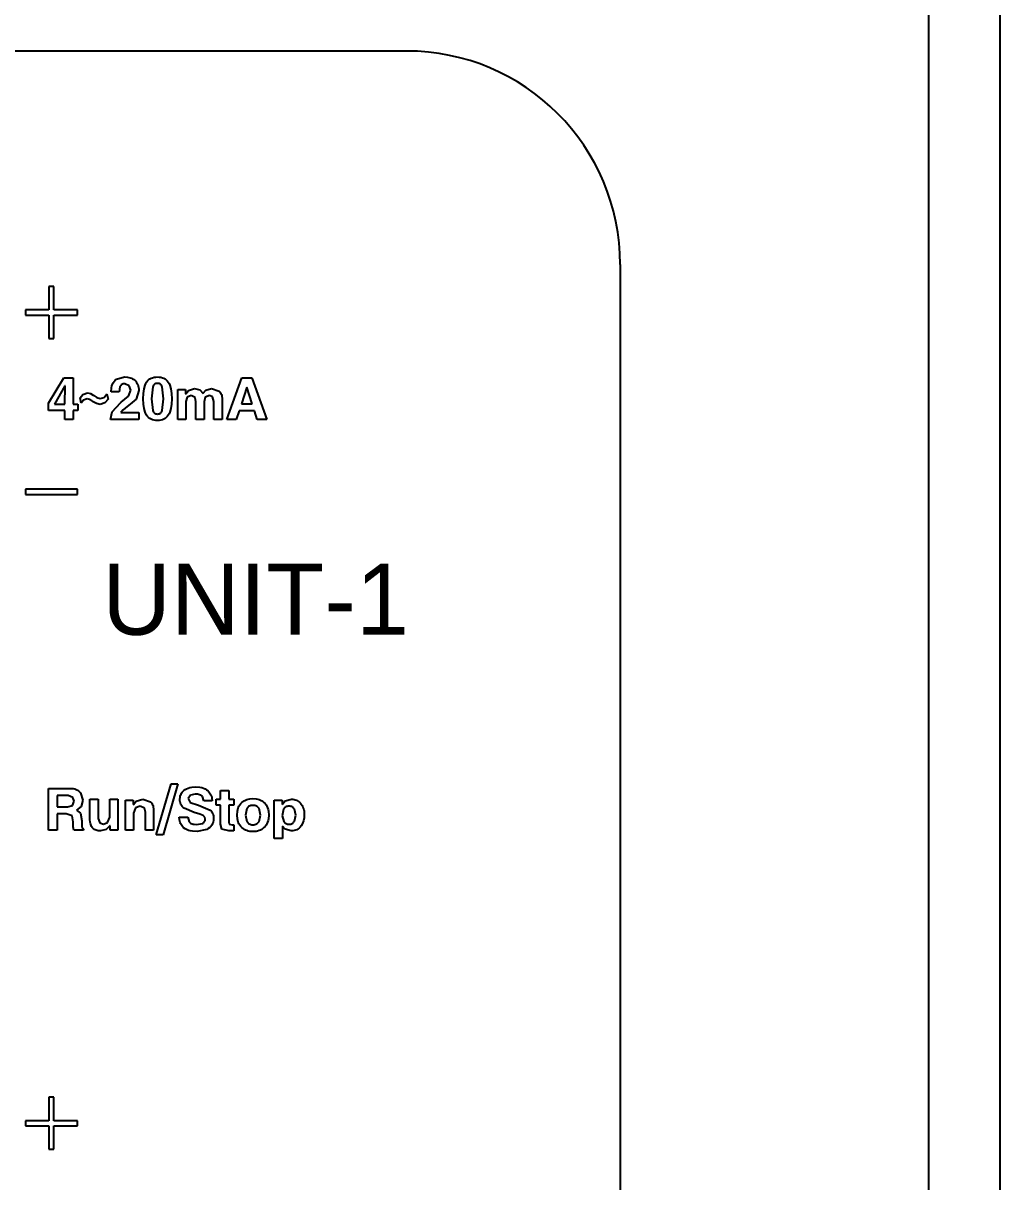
# Model space of a CAD drawing. Header units: millimetres. Extents: x 509 to 2635, y 363 to 1089.
# Drawn here: x 689.03 to 709.6, y 692.11 to 716.53 of the extents above; entities that cross this region are included whole.
import ezdxf

# ---------------------------------------------------------------- set-up
doc = ezdxf.new("R2010")
doc.units = ezdxf.units.MM

msp = doc.modelspace()

# ---------------------------------------------------------------- linework, layer by layer
for p, q in [((708.105, 734.939), (708.105, 636.939)), ((709.605, 734.939), (709.605, 636.939)), ((701.605, 711.439), (701.605, 650.439)), ((689.674, 710.977), (689.565, 710.977)), ((689.565, 710.977), (689.565, 710.485)), ((689.674, 710.485), (689.674, 710.977)), ((689.565, 710.485), (689.072, 710.485)), ((689.072, 710.485), (689.072, 710.375)), ((690.167, 710.485), (689.674, 710.485)), ((690.167, 710.375), (690.167, 710.485)), ((689.072, 710.375), (689.565, 710.375)), ((689.565, 710.375), (689.565, 709.882)), ((689.674, 710.375), (690.167, 710.375)), ((689.674, 709.882), (689.674, 710.375)), ((689.565, 709.882), (689.674, 709.882)), ((689.562, 708.517), (689.883, 709.054)), ((689.883, 709.054), (690.078, 709.054)), ((690.078, 709.054), (690.078, 708.501)), ((690.922, 708.95), (690.942, 708.978)), ((690.942, 708.978), (690.965, 709.003)), ((690.965, 709.003), (690.991, 709.024)), ((690.991, 709.024), (691.164, 709.073)), ((691.164, 709.073), (691.226, 709.068)), ((691.226, 709.068), (691.254, 709.063)), ((691.254, 709.063), (691.282, 709.055)), ((691.282, 709.055), (691.308, 709.045)), ((691.308, 709.045), (691.332, 709.032)), ((691.332, 709.032), (691.355, 709.018)), ((691.355, 709.018), (691.376, 709.001)), ((691.376, 709.001), (691.397, 708.981)), ((691.397, 708.981), (691.414, 708.958)), ((691.414, 708.958), (691.43, 708.934)), ((691.609, 708.932), (691.626, 708.961)), ((691.626, 708.961), (691.646, 708.987)), ((691.646, 708.987), (691.669, 709.01)), ((691.669, 709.01), (691.693, 709.029)), ((691.693, 709.029), (691.721, 709.044)), ((691.721, 709.044), (691.751, 709.056)), ((691.751, 709.056), (691.783, 709.065)), ((691.783, 709.065), (691.818, 709.07)), ((691.818, 709.07), (691.855, 709.072)), ((691.855, 709.072), (691.893, 709.07)), ((691.893, 709.07), (691.927, 709.065)), ((691.927, 709.065), (691.96, 709.056)), ((691.96, 709.056), (691.989, 709.044)), ((691.989, 709.044), (692.017, 709.029)), ((692.017, 709.029), (692.041, 709.01)), ((692.041, 709.01), (692.063, 708.987)), ((692.063, 708.987), (692.083, 708.961)), ((692.083, 708.961), (692.1, 708.932)), ((693.32, 708.172), (693.634, 709.054)), ((693.634, 709.054), (693.847, 709.054)), ((693.847, 709.054), (694.157, 708.172)), ((689.904, 708.881), (689.689, 708.501)), ((689.908, 708.881), (689.904, 708.881)), ((689.907, 708.501), (689.908, 708.881)), ((690.283, 708.703), (690.381, 708.735)), ((690.381, 708.735), (690.443, 708.72)), ((690.443, 708.72), (690.501, 708.689)), ((690.732, 708.642), (690.79, 708.716)), ((690.79, 708.716), (690.815, 708.6)), ((690.878, 708.755), (690.885, 708.844)), ((691.045, 708.755), (690.878, 708.755)), ((690.885, 708.844), (690.894, 708.882)), ((690.894, 708.882), (690.907, 708.918)), ((690.907, 708.918), (690.922, 708.95)), ((691.063, 708.866), (691.045, 708.755)), ((691.071, 708.88), (691.063, 708.866)), ((691.081, 708.893), (691.071, 708.88)), ((691.092, 708.904), (691.081, 708.893)), ((691.105, 708.912), (691.092, 708.904)), ((691.119, 708.919), (691.105, 708.912)), ((691.135, 708.924), (691.119, 708.919)), ((691.152, 708.927), (691.135, 708.924)), ((691.171, 708.928), (691.152, 708.927)), ((691.262, 708.886), (691.171, 708.928)), ((691.244, 708.67), (691.291, 708.794)), ((691.291, 708.794), (691.262, 708.886)), ((691.464, 708.788), (691.404, 708.606)), ((691.43, 708.934), (691.442, 708.909)), ((691.442, 708.909), (691.451, 708.881)), ((691.451, 708.881), (691.458, 708.852)), ((691.458, 708.852), (691.462, 708.821)), ((691.462, 708.821), (691.464, 708.788)), ((691.553, 708.611), (691.558, 708.723)), ((691.558, 708.723), (691.572, 708.818)), ((691.572, 708.818), (691.594, 708.898)), ((691.594, 708.898), (691.609, 708.932)), ((691.756, 708.863), (691.731, 708.611)), ((691.764, 708.88), (691.756, 708.863)), ((691.772, 708.895), (691.764, 708.88)), ((691.782, 708.907), (691.772, 708.895)), ((691.794, 708.917), (691.782, 708.907)), ((691.8, 708.922), (691.794, 708.917)), ((691.807, 708.925), (691.8, 708.922)), ((691.822, 708.931), (691.807, 708.925)), ((691.838, 708.934), (691.822, 708.931)), ((691.855, 708.935), (691.838, 708.934)), ((691.872, 708.934), (691.855, 708.935)), ((691.888, 708.931), (691.872, 708.934)), ((691.903, 708.925), (691.888, 708.931)), ((691.916, 708.917), (691.903, 708.925)), ((691.927, 708.907), (691.916, 708.917)), ((691.938, 708.895), (691.927, 708.907)), ((691.947, 708.88), (691.938, 708.895)), ((691.954, 708.863), (691.947, 708.88)), ((691.98, 708.611), (691.954, 708.863)), ((692.1, 708.932), (692.115, 708.898)), ((692.115, 708.898), (692.138, 708.818)), ((692.138, 708.818), (692.152, 708.723)), ((692.152, 708.723), (692.157, 708.611)), ((692.283, 708.172), (692.283, 708.808)), ((692.283, 708.808), (692.448, 708.808)), ((692.448, 708.808), (692.448, 708.713)), ((692.448, 708.713), (692.45, 708.713)), ((692.45, 708.713), (692.508, 708.786)), ((692.508, 708.786), (692.635, 708.826)), ((692.635, 708.826), (692.745, 708.801)), ((692.745, 708.801), (692.817, 708.722)), ((692.817, 708.722), (692.821, 708.728)), ((692.821, 708.728), (692.877, 708.79)), ((692.877, 708.79), (692.991, 708.826)), ((692.991, 708.826), (693.153, 708.771)), ((693.153, 708.771), (693.168, 708.756)), ((693.168, 708.756), (693.181, 708.739)), ((693.181, 708.739), (693.193, 708.72)), ((693.193, 708.72), (693.202, 708.701)), ((693.739, 708.855), (693.625, 708.506)), ((693.849, 708.506), (693.739, 708.855)), ((689.562, 708.367), (689.562, 708.517)), ((689.689, 708.501), (689.907, 708.501)), ((690.078, 708.501), (690.175, 708.501)), ((690.175, 708.501), (690.175, 708.367)), ((690.226, 708.629), (690.283, 708.703)), ((690.25, 708.518), (690.226, 708.629)), ((690.297, 708.585), (690.25, 708.518)), ((690.377, 708.608), (690.297, 708.585)), ((690.424, 708.595), (690.377, 708.608)), ((690.469, 708.567), (690.424, 708.595)), ((690.49, 708.553), (690.469, 708.567)), ((690.568, 708.511), (690.49, 708.553)), ((690.501, 708.689), (690.515, 708.678)), ((690.515, 708.678), (690.579, 708.639)), ((690.645, 708.494), (690.568, 708.511)), ((690.579, 708.639), (690.646, 708.619)), ((690.744, 708.524), (690.645, 708.494)), ((690.646, 708.619), (690.732, 708.642)), ((690.815, 708.6), (690.744, 708.524)), ((690.902, 708.334), (691.074, 708.529)), ((691.074, 708.529), (691.092, 708.543)), ((691.092, 708.543), (691.244, 708.67)), ((691.283, 708.497), (691.22, 708.45)), ((691.404, 708.606), (691.283, 708.497)), ((691.558, 708.501), (691.553, 708.611)), ((691.572, 708.407), (691.558, 708.501)), ((691.731, 708.611), (691.756, 708.363)), ((691.954, 708.363), (691.98, 708.611)), ((692.152, 708.501), (692.138, 708.407)), ((692.157, 708.611), (692.152, 708.501)), ((692.478, 708.645), (692.455, 708.554)), ((692.455, 708.554), (692.455, 708.172)), ((692.562, 708.681), (692.478, 708.645)), ((692.652, 708.636), (692.562, 708.681)), ((692.665, 708.548), (692.652, 708.636)), ((692.665, 708.172), (692.665, 708.548)), ((692.863, 708.644), (692.837, 708.548)), ((692.837, 708.548), (692.837, 708.172)), ((692.954, 708.681), (692.863, 708.644)), ((693.017, 708.654), (692.954, 708.681)), ((693.045, 708.553), (693.017, 708.654)), ((693.045, 708.172), (693.045, 708.553)), ((693.202, 708.701), (693.209, 708.68)), ((693.209, 708.68), (693.214, 708.657)), ((693.214, 708.657), (693.217, 708.633)), ((693.217, 708.633), (693.219, 708.608)), ((693.219, 708.608), (693.219, 708.172)), ((693.625, 708.506), (693.849, 708.506)), ((689.907, 708.367), (689.562, 708.367)), ((689.907, 708.172), (689.907, 708.367)), ((690.175, 708.367), (690.078, 708.367)), ((690.078, 708.367), (690.078, 708.172)), ((690.869, 708.172), (690.902, 708.334)), ((691.13, 708.377), (691.086, 708.324)), ((691.086, 708.324), (691.464, 708.324)), ((691.22, 708.45), (691.13, 708.377)), ((691.464, 708.324), (691.464, 708.172)), ((691.594, 708.327), (691.572, 708.407)), ((691.609, 708.294), (691.594, 708.327)), ((691.626, 708.264), (691.609, 708.294)), ((691.646, 708.238), (691.626, 708.264)), ((691.669, 708.215), (691.646, 708.238)), ((691.756, 708.363), (691.764, 708.346)), ((691.764, 708.346), (691.772, 708.331)), ((691.772, 708.331), (691.782, 708.319)), ((691.782, 708.319), (691.794, 708.308)), ((691.794, 708.308), (691.8, 708.304)), ((691.8, 708.304), (691.807, 708.3)), ((691.807, 708.3), (691.822, 708.295)), ((691.822, 708.295), (691.838, 708.291)), ((691.838, 708.291), (691.855, 708.29)), ((691.855, 708.29), (691.872, 708.291)), ((691.872, 708.291), (691.888, 708.295)), ((691.888, 708.295), (691.903, 708.3)), ((691.903, 708.3), (691.916, 708.308)), ((691.916, 708.308), (691.927, 708.319)), ((691.927, 708.319), (691.938, 708.331)), ((691.938, 708.331), (691.947, 708.346)), ((691.947, 708.346), (691.954, 708.363)), ((692.063, 708.238), (692.041, 708.215)), ((692.083, 708.264), (692.063, 708.238)), ((692.1, 708.294), (692.083, 708.264)), ((692.115, 708.327), (692.1, 708.294)), ((692.138, 708.407), (692.115, 708.327)), ((693.576, 708.355), (693.515, 708.172)), ((693.901, 708.355), (693.576, 708.355)), ((693.957, 708.172), (693.901, 708.355)), ((690.078, 708.172), (689.907, 708.172)), ((691.464, 708.172), (690.869, 708.172)), ((691.693, 708.196), (691.669, 708.215)), ((691.721, 708.18), (691.693, 708.196)), ((691.751, 708.168), (691.721, 708.18)), ((691.783, 708.159), (691.751, 708.168)), ((691.818, 708.154), (691.783, 708.159)), ((691.855, 708.152), (691.818, 708.154)), ((691.893, 708.154), (691.855, 708.152)), ((691.927, 708.159), (691.893, 708.154)), ((691.96, 708.168), (691.927, 708.159)), ((691.989, 708.18), (691.96, 708.168)), ((692.017, 708.196), (691.989, 708.18)), ((692.041, 708.215), (692.017, 708.196)), ((692.455, 708.172), (692.283, 708.172)), ((692.837, 708.172), (692.665, 708.172)), ((693.219, 708.172), (693.045, 708.172)), ((693.515, 708.172), (693.32, 708.172)), ((694.157, 708.172), (693.957, 708.172)), ((690.167, 706.707), (689.072, 706.707)), ((689.072, 706.707), (689.072, 706.597)), ((689.072, 706.597), (690.167, 706.597)), ((690.167, 706.597), (690.167, 706.707)), ((691.829, 699.425), (692.144, 700.499)), ((692.288, 700.499), (691.973, 699.425)), ((692.144, 700.499), (692.288, 700.499)), ((692.469, 700.396), (692.502, 700.409)), ((692.502, 700.409), (692.538, 700.42)), ((692.538, 700.42), (692.578, 700.427)), ((692.578, 700.427), (692.666, 700.433)), ((692.666, 700.433), (692.751, 700.426)), ((692.751, 700.426), (692.789, 700.418)), ((692.789, 700.418), (692.825, 700.407)), ((689.562, 700.403), (690.008, 700.403)), ((689.562, 699.521), (689.562, 700.403)), ((689.972, 700.251), (689.741, 700.251)), ((689.741, 700.251), (689.741, 700.014)), ((690.075, 700.211), (689.972, 700.251)), ((690.008, 700.403), (690.044, 700.402)), ((690.044, 700.402), (690.079, 700.397)), ((690.1, 700.134), (690.075, 700.211)), ((690.079, 700.397), (690.111, 700.39)), ((690.111, 700.39), (690.14, 700.379)), ((690.14, 700.379), (690.167, 700.366)), ((690.167, 700.366), (690.191, 700.349)), ((690.191, 700.349), (690.213, 700.33)), ((690.213, 700.33), (690.233, 700.307)), ((690.233, 700.307), (690.285, 700.154)), ((690.433, 700.175), (690.606, 700.175)), ((690.433, 699.746), (690.433, 700.175)), ((690.606, 700.175), (690.606, 699.77)), ((690.85, 699.799), (690.85, 700.175)), ((690.85, 700.175), (691.022, 700.175)), ((691.022, 700.175), (691.022, 699.523)), ((691.408, 700.133), (691.544, 700.175)), ((691.544, 700.175), (691.706, 700.12)), ((692.328, 700.167), (692.332, 700.217)), ((692.329, 700.139), (692.328, 700.167)), ((692.332, 700.217), (692.336, 700.241)), ((692.336, 700.241), (692.343, 700.263)), ((692.343, 700.263), (692.352, 700.284)), ((692.352, 700.284), (692.363, 700.303)), ((692.363, 700.303), (692.375, 700.322)), ((692.375, 700.322), (692.39, 700.339)), ((692.39, 700.339), (692.413, 700.361)), ((692.413, 700.361), (692.439, 700.38)), ((692.439, 700.38), (692.469, 700.396)), ((692.551, 700.26), (692.501, 700.188)), ((692.501, 700.188), (692.547, 700.108)), ((692.653, 700.282), (692.551, 700.26)), ((692.702, 700.279), (692.653, 700.282)), ((692.723, 700.275), (692.702, 700.279)), ((692.743, 700.269), (692.723, 700.275)), ((692.761, 700.262), (692.743, 700.269)), ((692.776, 700.253), (692.761, 700.262)), ((692.79, 700.242), (692.776, 700.253)), ((692.802, 700.23), (692.79, 700.242)), ((692.833, 700.141), (692.802, 700.23)), ((692.825, 700.407), (692.857, 700.393)), ((692.857, 700.393), (692.887, 700.375)), ((692.887, 700.375), (692.914, 700.355)), ((692.914, 700.355), (692.938, 700.331)), ((692.938, 700.331), (692.955, 700.311)), ((692.955, 700.311), (692.969, 700.289)), ((692.969, 700.289), (692.981, 700.267)), ((692.981, 700.267), (692.991, 700.244)), ((692.991, 700.244), (692.999, 700.22)), ((692.999, 700.22), (693.004, 700.194)), ((693.004, 700.194), (693.009, 700.141)), ((693.095, 700.175), (693.184, 700.175)), ((693.095, 700.051), (693.095, 700.175)), ((693.184, 700.175), (693.184, 700.357)), ((693.184, 700.357), (693.356, 700.357)), ((693.356, 700.357), (693.356, 700.175)), ((693.356, 700.175), (693.464, 700.175)), ((693.464, 700.175), (693.464, 700.051)), ((693.709, 700.156), (693.738, 700.168)), ((693.738, 700.168), (693.768, 700.177)), ((693.768, 700.177), (693.799, 700.183)), ((693.799, 700.183), (693.867, 700.188)), ((693.867, 700.188), (693.935, 700.183)), ((693.935, 700.183), (693.967, 700.177)), ((693.967, 700.177), (693.996, 700.168)), ((693.996, 700.168), (694.025, 700.156)), ((694.549, 700.139), (694.679, 700.175)), ((694.679, 700.175), (694.706, 700.174)), ((694.706, 700.174), (694.733, 700.17)), ((694.733, 700.17), (694.758, 700.163)), ((689.741, 700.014), (689.959, 700.014)), ((689.959, 700.014), (690.064, 700.042)), ((690.064, 700.042), (690.1, 700.134)), ((690.249, 700.024), (690.149, 699.944)), ((690.149, 699.944), (690.231, 699.882)), ((690.285, 700.154), (690.249, 700.024)), ((691.182, 700.157), (691.346, 700.157)), ((691.182, 699.521), (691.182, 700.157)), ((691.346, 700.157), (691.346, 700.062)), ((691.346, 700.062), (691.348, 700.062)), ((691.348, 700.062), (691.408, 700.133)), ((691.391, 699.993), (691.353, 699.879)), ((691.488, 700.03), (691.391, 699.993)), ((691.584, 699.985), (691.488, 700.03)), ((691.6, 699.902), (691.584, 699.985)), ((691.706, 700.12), (691.721, 700.104)), ((691.721, 700.104), (691.735, 700.088)), ((691.735, 700.088), (691.746, 700.069)), ((691.746, 700.069), (691.755, 700.05)), ((691.755, 700.05), (691.762, 700.028)), ((691.762, 700.028), (691.768, 700.006)), ((691.768, 700.006), (691.771, 699.982)), ((691.771, 699.982), (691.772, 699.957)), ((691.772, 699.957), (691.772, 699.521)), ((692.333, 700.113), (692.329, 700.139)), ((692.34, 700.089), (692.333, 700.113)), ((692.35, 700.065), (692.34, 700.089)), ((692.362, 700.043), (692.35, 700.065)), ((692.377, 700.022), (692.362, 700.043)), ((692.395, 700.003), (692.377, 700.022)), ((692.416, 699.985), (692.395, 700.003)), ((692.63, 699.892), (692.416, 699.985)), ((692.547, 700.108), (692.717, 700.046)), ((692.717, 700.046), (692.969, 699.943)), ((693.009, 700.141), (692.833, 700.141)), ((692.969, 699.943), (692.985, 699.928)), ((692.985, 699.928), (692.999, 699.91)), ((693.184, 700.051), (693.095, 700.051)), ((693.184, 699.647), (693.184, 700.051)), ((693.356, 700.051), (693.356, 699.688)), ((693.464, 700.051), (693.356, 700.051)), ((693.534, 699.84), (693.54, 699.921)), ((693.54, 699.921), (693.548, 699.958)), ((693.548, 699.958), (693.559, 699.993)), ((693.559, 699.993), (693.573, 700.025)), ((693.573, 700.025), (693.591, 700.054)), ((693.591, 700.054), (693.611, 700.081)), ((693.611, 700.081), (693.635, 700.106)), ((693.635, 700.106), (693.658, 700.125)), ((693.658, 700.125), (693.683, 700.142)), ((693.683, 700.142), (693.709, 700.156)), ((693.739, 699.977), (693.712, 699.84)), ((693.75, 699.993), (693.739, 699.977)), ((693.762, 700.006), (693.75, 699.993)), ((693.775, 700.018), (693.762, 700.006)), ((693.79, 700.028), (693.775, 700.018)), ((693.807, 700.035), (693.79, 700.028)), ((693.825, 700.041), (693.807, 700.035)), ((693.845, 700.044), (693.825, 700.041)), ((693.867, 700.045), (693.845, 700.044)), ((693.888, 700.044), (693.867, 700.045)), ((693.908, 700.041), (693.888, 700.044)), ((693.926, 700.035), (693.908, 700.041)), ((693.943, 700.028), (693.926, 700.035)), ((693.958, 700.018), (693.943, 700.028)), ((693.972, 700.006), (693.958, 700.018)), ((693.984, 699.993), (693.972, 700.006)), ((693.995, 699.977), (693.984, 699.993)), ((694.025, 699.84), (693.995, 699.977)), ((694.025, 700.156), (694.051, 700.142)), ((694.051, 700.142), (694.076, 700.125)), ((694.076, 700.125), (694.1, 700.106)), ((694.1, 700.106), (694.123, 700.081)), ((694.123, 700.081), (694.144, 700.054)), ((694.144, 700.054), (694.162, 700.025)), ((694.162, 700.025), (694.176, 699.993)), ((694.176, 699.993), (694.187, 699.958)), ((694.187, 699.958), (694.195, 699.921)), ((694.195, 699.921), (694.201, 699.84)), ((694.317, 700.157), (694.482, 700.157)), ((694.317, 699.348), (694.317, 700.157)), ((694.482, 700.157), (694.482, 700.063)), ((694.482, 700.063), (694.484, 700.063)), ((694.51, 699.963), (694.482, 699.827)), ((694.484, 700.063), (694.549, 700.139)), ((694.52, 699.978), (694.51, 699.963)), ((694.531, 699.991), (694.52, 699.978)), ((694.544, 700.002), (694.531, 699.991)), ((694.558, 700.011), (694.544, 700.002)), ((694.573, 700.018), (694.558, 700.011)), ((694.59, 700.023), (694.573, 700.018)), ((694.608, 700.025), (694.59, 700.023)), ((694.628, 700.026), (694.608, 700.025)), ((694.646, 700.026), (694.628, 700.026)), ((694.663, 700.023), (694.646, 700.026)), ((694.678, 700.018), (694.663, 700.023)), ((694.693, 700.012), (694.678, 700.018)), ((694.706, 700.003), (694.693, 700.012)), ((694.719, 699.993), (694.706, 700.003)), ((694.73, 699.981), (694.719, 699.993)), ((694.74, 699.968), (694.73, 699.981)), ((694.772, 699.835), (694.74, 699.968)), ((694.758, 700.163), (694.783, 700.154)), ((694.783, 700.154), (694.806, 700.143)), ((694.806, 700.143), (694.827, 700.128)), ((694.827, 700.128), (694.848, 700.112)), ((694.848, 700.112), (694.867, 700.092)), ((694.867, 700.092), (694.886, 700.069)), ((694.886, 700.069), (694.903, 700.043)), ((694.903, 700.043), (694.917, 700.016)), ((694.917, 700.016), (694.928, 699.986)), ((694.928, 699.986), (694.937, 699.955)), ((694.937, 699.955), (694.944, 699.921)), ((694.944, 699.921), (694.949, 699.847)), ((689.741, 699.866), (689.741, 699.521)), ((689.933, 699.866), (689.741, 699.866)), ((690.055, 699.827), (689.933, 699.866)), ((690.077, 699.699), (690.055, 699.827)), ((690.082, 699.593), (690.077, 699.699)), ((690.231, 699.882), (690.26, 699.72)), ((690.26, 699.72), (690.265, 699.589)), ((690.437, 699.69), (690.433, 699.746)), ((690.442, 699.664), (690.437, 699.69)), ((690.606, 699.77), (690.642, 699.674)), ((690.717, 699.651), (690.805, 699.682)), ((690.805, 699.682), (690.85, 699.799)), ((691.353, 699.879), (691.353, 699.521)), ((691.6, 699.521), (691.6, 699.902)), ((692.314, 699.793), (692.492, 699.793)), ((692.318, 699.737), (692.314, 699.793)), ((692.324, 699.71), (692.318, 699.737)), ((692.331, 699.686), (692.324, 699.71)), ((692.34, 699.662), (692.331, 699.686)), ((692.492, 699.793), (692.524, 699.696)), ((692.524, 699.696), (692.537, 699.684)), ((692.537, 699.684), (692.551, 699.673)), ((692.749, 699.858), (692.63, 699.892)), ((692.82, 699.83), (692.749, 699.858)), ((692.816, 699.673), (692.828, 699.682)), ((692.853, 699.799), (692.82, 699.83)), ((692.828, 699.682), (692.838, 699.691)), ((692.838, 699.691), (692.846, 699.702)), ((692.846, 699.702), (692.853, 699.714)), ((692.861, 699.755), (692.853, 699.799)), ((692.853, 699.714), (692.858, 699.726)), ((692.858, 699.726), (692.86, 699.74)), ((692.86, 699.74), (692.861, 699.755)), ((692.999, 699.91), (693.011, 699.891)), ((693.011, 699.891), (693.021, 699.871)), ((693.029, 699.694), (693.018, 699.661)), ((693.021, 699.871), (693.028, 699.848)), ((693.028, 699.848), (693.034, 699.824)), ((693.036, 699.731), (693.029, 699.694)), ((693.034, 699.824), (693.038, 699.771)), ((693.038, 699.771), (693.036, 699.731)), ((693.356, 699.688), (693.366, 699.647)), ((693.54, 699.76), (693.534, 699.84)), ((693.548, 699.723), (693.54, 699.76)), ((693.559, 699.689), (693.548, 699.723)), ((693.573, 699.657), (693.559, 699.689)), ((693.712, 699.84), (693.739, 699.706)), ((693.739, 699.706), (693.75, 699.689)), ((693.75, 699.689), (693.762, 699.675)), ((693.972, 699.675), (693.984, 699.689)), ((693.984, 699.689), (693.995, 699.706)), ((693.995, 699.706), (694.025, 699.84)), ((694.176, 699.689), (694.162, 699.657)), ((694.187, 699.723), (694.176, 699.689)), ((694.195, 699.76), (694.187, 699.723)), ((694.201, 699.84), (694.195, 699.76)), ((694.482, 699.827), (694.516, 699.704)), ((694.516, 699.704), (694.526, 699.69)), ((694.526, 699.69), (694.538, 699.679)), ((694.538, 699.679), (694.551, 699.669)), ((694.709, 699.672), (694.721, 699.683)), ((694.721, 699.683), (694.732, 699.697)), ((694.732, 699.697), (694.742, 699.712)), ((694.742, 699.712), (694.772, 699.835)), ((694.933, 699.718), (694.912, 699.663)), ((694.945, 699.78), (694.933, 699.718)), ((694.949, 699.847), (694.945, 699.78)), ((689.741, 699.521), (689.562, 699.521)), ((690.096, 699.521), (690.082, 699.593)), ((690.3, 699.521), (690.096, 699.521)), ((690.265, 699.589), (690.3, 699.545)), ((690.3, 699.545), (690.3, 699.521)), ((690.449, 699.641), (690.442, 699.664)), ((690.457, 699.619), (690.449, 699.641)), ((690.468, 699.599), (690.457, 699.619)), ((690.481, 699.58), (690.468, 699.599)), ((690.495, 699.564), (690.481, 699.58)), ((690.511, 699.55), (690.495, 699.564)), ((690.527, 699.538), (690.511, 699.55)), ((690.546, 699.528), (690.527, 699.538)), ((690.565, 699.52), (690.546, 699.528)), ((690.586, 699.513), (690.565, 699.52)), ((690.608, 699.509), (690.586, 699.513)), ((690.656, 699.505), (690.608, 699.509)), ((690.642, 699.674), (690.717, 699.651)), ((690.775, 699.535), (690.656, 699.505)), ((690.855, 699.616), (690.775, 699.535)), ((690.858, 699.616), (690.855, 699.616)), ((690.858, 699.523), (690.858, 699.616)), ((691.022, 699.523), (690.858, 699.523)), ((691.353, 699.521), (691.182, 699.521)), ((691.772, 699.521), (691.6, 699.521)), ((692.352, 699.64), (692.34, 699.662)), ((692.366, 699.619), (692.352, 699.64)), ((692.381, 699.599), (692.366, 699.619)), ((692.407, 699.574), (692.381, 699.599)), ((692.436, 699.552), (692.407, 699.574)), ((692.469, 699.534), (692.436, 699.552)), ((692.506, 699.518), (692.469, 699.534)), ((692.546, 699.507), (692.506, 699.518)), ((692.591, 699.498), (692.546, 699.507)), ((692.551, 699.673), (692.567, 699.664)), ((692.567, 699.664), (692.585, 699.657)), ((692.585, 699.657), (692.605, 699.651)), ((692.691, 699.491), (692.591, 699.498)), ((692.605, 699.651), (692.627, 699.647)), ((692.627, 699.647), (692.677, 699.644)), ((692.677, 699.644), (692.802, 699.665)), ((692.893, 699.536), (692.691, 699.491)), ((692.802, 699.665), (692.816, 699.673)), ((692.927, 699.555), (692.893, 699.536)), ((692.957, 699.577), (692.927, 699.555)), ((692.981, 699.602), (692.957, 699.577)), ((693.002, 699.63), (692.981, 699.602)), ((693.018, 699.661), (693.002, 699.63)), ((693.215, 699.545), (693.184, 699.647)), ((693.36, 699.505), (693.215, 699.545)), ((693.464, 699.507), (693.36, 699.505)), ((693.366, 699.647), (693.428, 699.635)), ((693.428, 699.635), (693.464, 699.636)), ((693.464, 699.636), (693.464, 699.507)), ((693.591, 699.628), (693.573, 699.657)), ((693.611, 699.601), (693.591, 699.628)), ((693.635, 699.577), (693.611, 699.601)), ((693.658, 699.557), (693.635, 699.577)), ((693.683, 699.539), (693.658, 699.557)), ((693.709, 699.525), (693.683, 699.539)), ((693.738, 699.513), (693.709, 699.525)), ((693.768, 699.503), (693.738, 699.513)), ((693.762, 699.675), (693.776, 699.663)), ((693.799, 699.497), (693.768, 699.503)), ((693.776, 699.663), (693.791, 699.654)), ((693.791, 699.654), (693.808, 699.646)), ((693.867, 699.491), (693.799, 699.497)), ((693.808, 699.646), (693.826, 699.641)), ((693.826, 699.641), (693.846, 699.637)), ((693.846, 699.637), (693.867, 699.636)), ((693.867, 699.636), (693.888, 699.637)), ((693.935, 699.497), (693.867, 699.491)), ((693.888, 699.637), (693.908, 699.641)), ((693.908, 699.641), (693.926, 699.646)), ((693.926, 699.646), (693.943, 699.654)), ((693.966, 699.503), (693.935, 699.497)), ((693.943, 699.654), (693.958, 699.663)), ((693.958, 699.663), (693.972, 699.675)), ((693.996, 699.513), (693.966, 699.503)), ((694.024, 699.525), (693.996, 699.513)), ((694.051, 699.539), (694.024, 699.525)), ((694.076, 699.557), (694.051, 699.539)), ((694.1, 699.577), (694.076, 699.557)), ((694.123, 699.601), (694.1, 699.577)), ((694.144, 699.628), (694.123, 699.601)), ((694.162, 699.657), (694.144, 699.628)), ((694.489, 699.607), (694.489, 699.348)), ((694.49, 699.607), (694.489, 699.607)), ((694.545, 699.543), (694.49, 699.607)), ((694.675, 699.505), (694.545, 699.543)), ((694.551, 699.669), (694.565, 699.661)), ((694.565, 699.661), (694.58, 699.654)), ((694.58, 699.654), (694.596, 699.65)), ((694.596, 699.65), (694.613, 699.647)), ((694.613, 699.647), (694.631, 699.646)), ((694.631, 699.646), (694.649, 699.647)), ((694.649, 699.647), (694.666, 699.65)), ((694.666, 699.65), (694.682, 699.655)), ((694.708, 699.507), (694.675, 699.505)), ((694.682, 699.655), (694.696, 699.663)), ((694.696, 699.663), (694.709, 699.672)), ((694.738, 699.512), (694.708, 699.507)), ((694.767, 699.52), (694.738, 699.512)), ((694.795, 699.532), (694.767, 699.52)), ((694.82, 699.547), (694.795, 699.532)), ((694.843, 699.566), (694.82, 699.547)), ((694.865, 699.588), (694.843, 699.566)), ((694.884, 699.613), (694.865, 699.588)), ((694.912, 699.663), (694.884, 699.613)), ((691.973, 699.425), (691.829, 699.425)), ((694.489, 699.348), (694.317, 699.348)), ((689.674, 693.894), (689.565, 693.894)), ((689.565, 693.894), (689.565, 693.401)), ((689.674, 693.401), (689.674, 693.894)), ((689.565, 693.401), (689.072, 693.401)), ((689.072, 693.401), (689.072, 693.291)), ((690.167, 693.401), (689.674, 693.401)), ((690.167, 693.291), (690.167, 693.401)), ((689.072, 693.291), (689.565, 693.291)), ((689.565, 693.291), (689.565, 692.798)), ((689.674, 693.291), (690.167, 693.291)), ((689.674, 692.798), (689.674, 693.291)), ((689.565, 692.798), (689.674, 692.798))]:
    msp.add_line(p, q)
at = {"ltscale": 10}
msp.add_line((697.105, 715.939), (666.106, 715.939), dxfattribs=at)
msp.add_arc((697.105, 711.439), 4.5, 0, 90)

# ---------------------------------------------------------------- texts
at = {"insert": (690.691, 705.139), "char_height": 1.5, "width": 7.0644, "attachment_point": 1}
msp.add_mtext('{\\f@\uffc8\uffdeﾸￕￅￂﾰﾡﾶ\ufff7ￃﾼ|b0|i0|c129|p18;UNIT-1}', dxfattribs=at)

doc.saveas('drawing.dxf')
